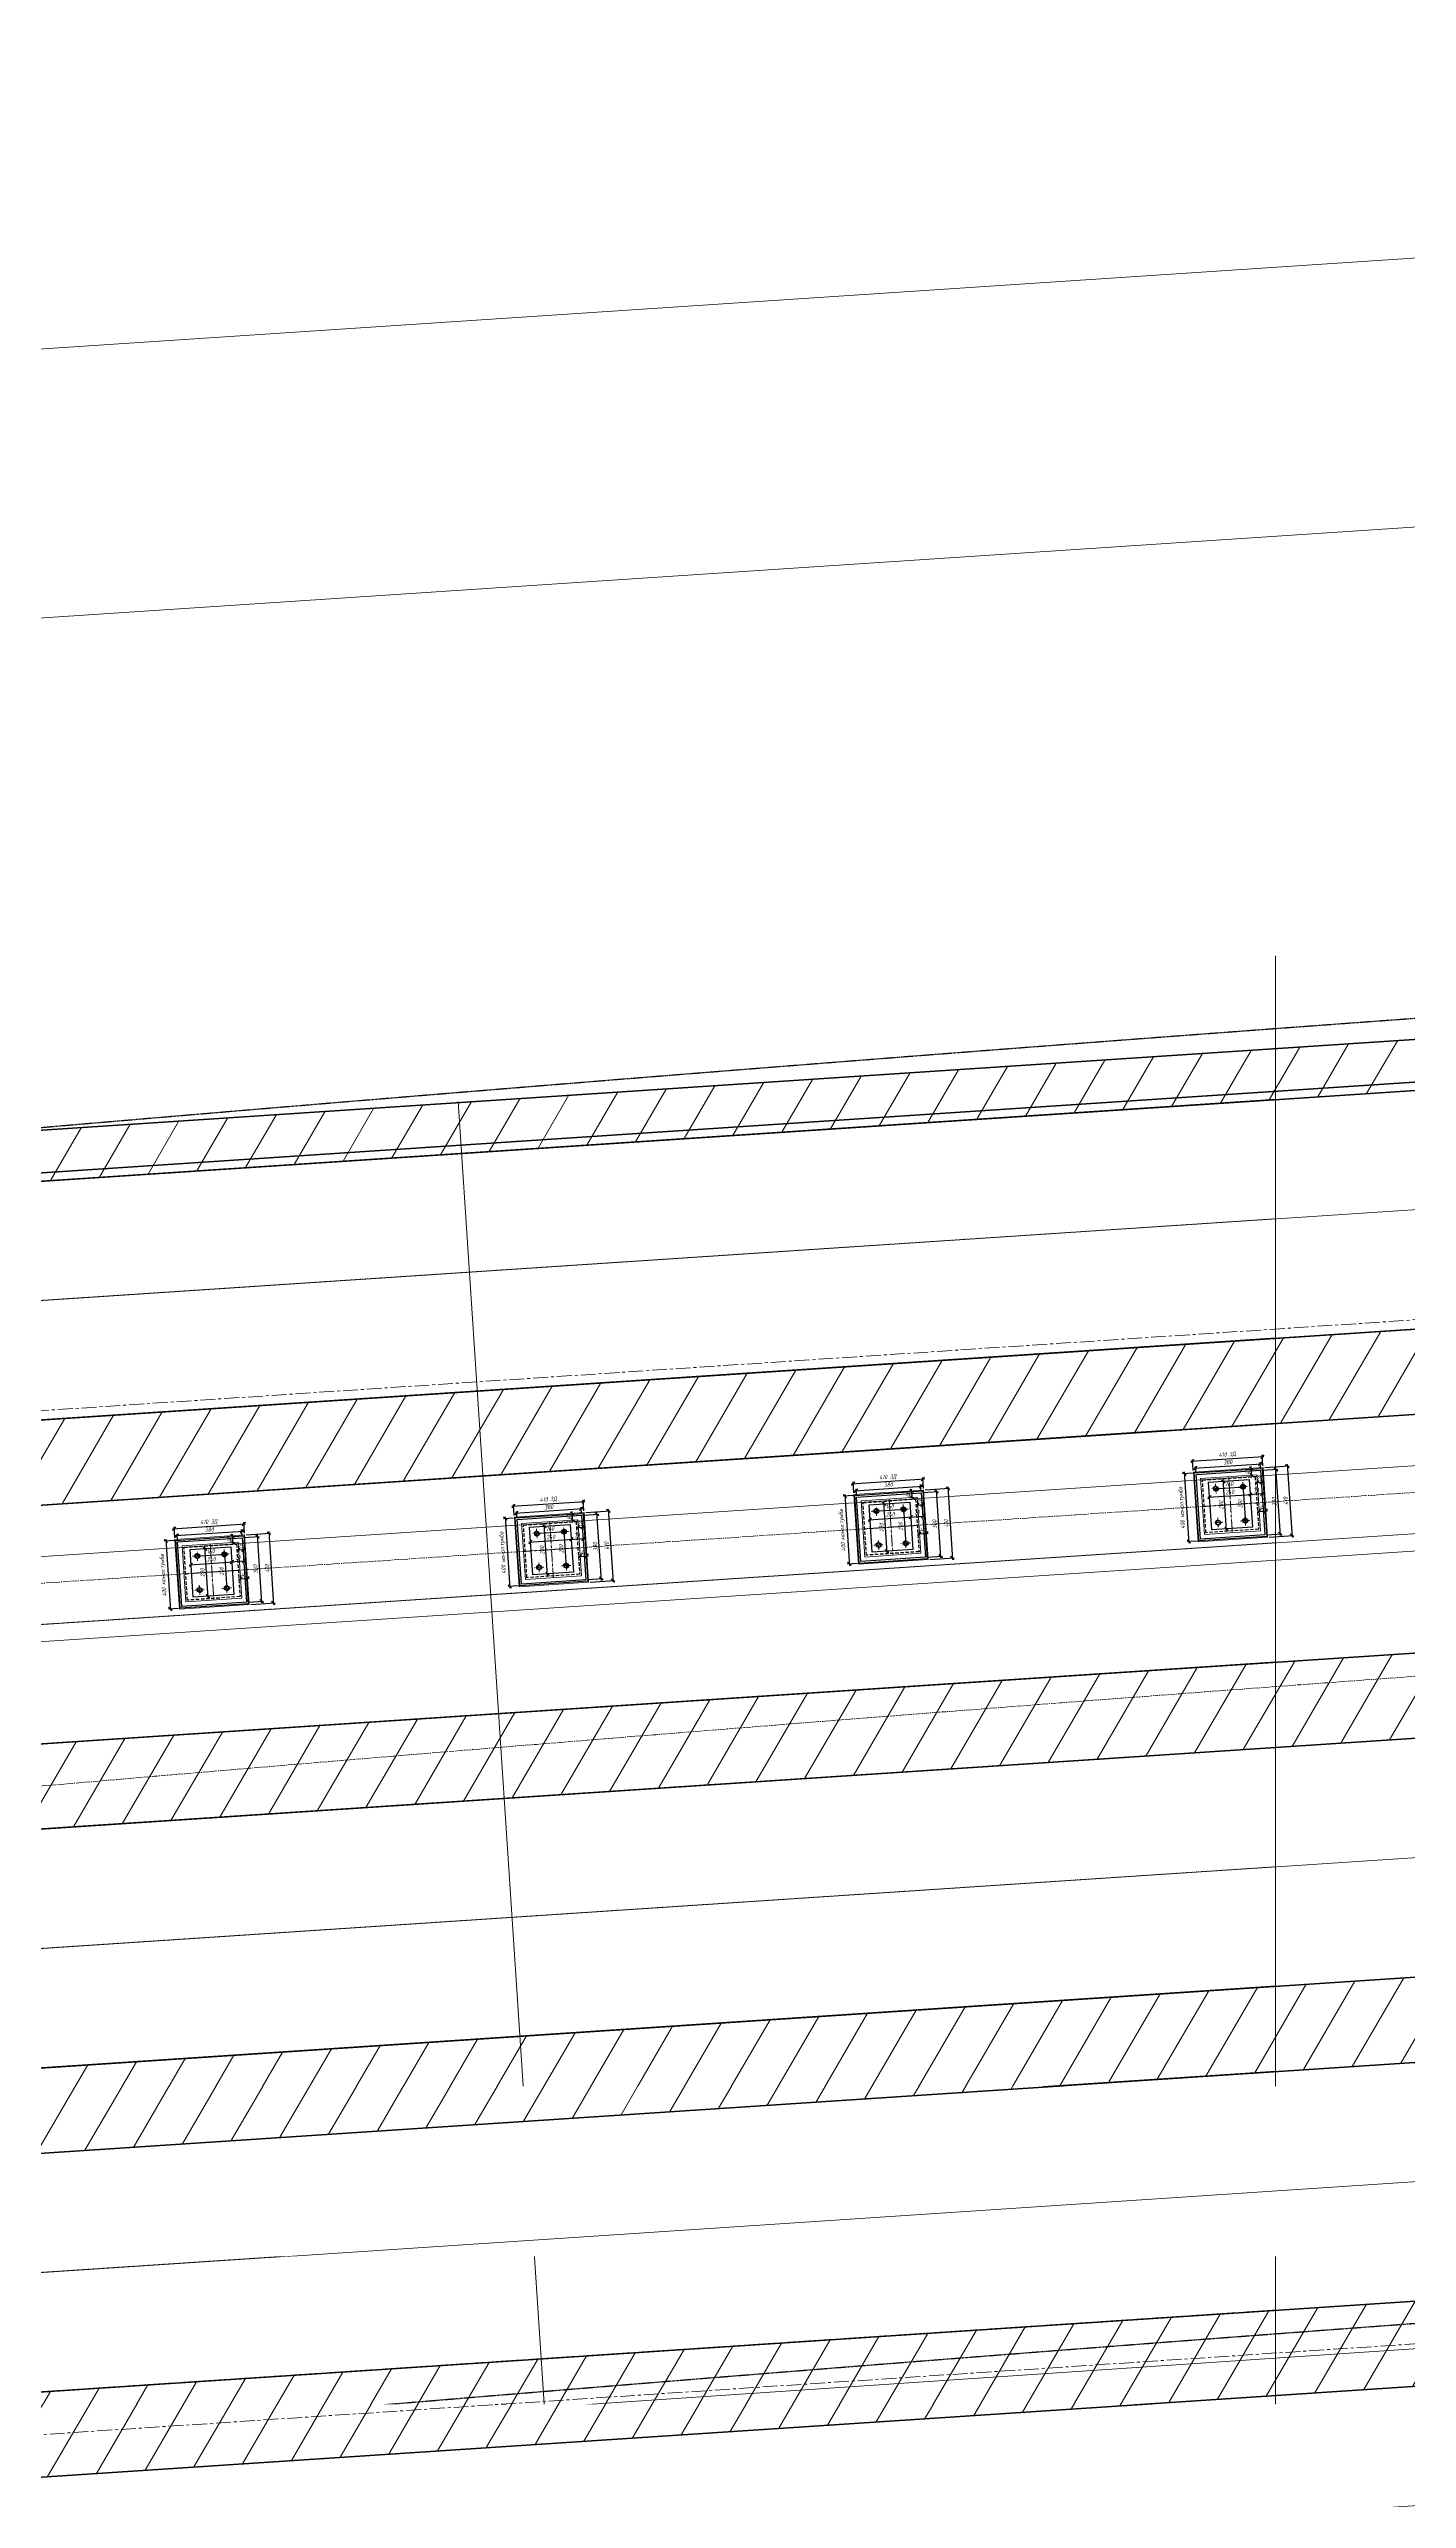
# Model space of a CAD drawing. Header units: millimetres. Extents: x 263685 to 14136308, y -2404013 to 2433772.
# Drawn here: x 7911054 to 7919037, y -578061 to -563662 of the extents above; entities that cross this region are included whole.
import ezdxf
from ezdxf import colors
from ezdxf.entities.mleader import LeaderData, LeaderLine
from ezdxf.math import Vec2, Vec3

# ---------------------------------------------------------------- set-up
doc = ezdxf.new("R2010")
doc.units = ezdxf.units.MM
for name, pattern in [('осевая', [2, 1.25, -0.25, 0.25, -0.25]), ('осеваяX2', [4, 2.5, -0.5, 0.5, -0.5]), ('Штриховая', [3, 2, -1])]:
    doc.linetypes.add(name, pattern=pattern)
doc.layers.add('VPORTS', color=11, linetype='Continuous', lineweight=0, plot=False)
for name, color, linetype, lineweight in [('Выноски', 3, 'Continuous', 15), ('ИС_Med', 7, 'Continuous', 35), ('ИС_Ось', 3, 'осевая', 18), ('ИС_РЗМ', 3, 'Continuous', 18), ('ИС_Тон', 3, 'Continuous', 18), ('ИС_Тонкая', 3, 'Continuous', 18), ('ИС_Штр', 3, 'Continuous', 9), ('МДП_Ось', 1, 'осеваяX2', 30)]:
    doc.layers.add(name, color=color, linetype=linetype, lineweight=lineweight)
doc.styles.add('0', font='isocpeur.ttf', dxfattribs={"width": 0.8, "oblique": 15})
doc.styles.add('ISOCPEUR', font='isocpeur.ttf', dxfattribs={"width": 0.8, "oblique": 15, "height": 2.5})
doc.dimstyles.new('М10', dxfattribs={"dimscale": 10, "dimtxt": 2.5, "dimasz": 2, "dimexe": 1, "dimexo": 1, "dimgap": 1, "dimtad": 1, "dimdec": 0, "dimtxsty": '0', "dimblk1": 'OBLIQUE', "dimblk2": 'OBLIQUE', "dimsah": 1, "dimcen": 2.5, "dimdle": 1, "dimclrd": 256, "dimclre": 256, "dimclrt": 256, "dimaunit": 1, "dimadec": 0, "dimazin": 0, "dimtfac": 0.75, "dimtdec": 0, "dimtmove": 1, "dimatfit": 2, "dimldrblk": 'OBLIQUE', "dimfxl": 1, "dimtolj": 1, "dimtzin": 0, "dimlwd": -1, "dimlwe": -1, "dimarcsym": 0})
doc.dimstyles.new('М200', dxfattribs={"dimscale": 200, "dimtxt": 2.5, "dimasz": 2, "dimexe": 1, "dimexo": 1, "dimgap": 0.8, "dimtad": 1, "dimdec": 0, "dimzin": 0, "dimdsep": 46, "dimtxsty": '0', "dimblk": 'OBLIQUE', "dimcen": 0.09, "dimdle": 1, "dimclrd": 256, "dimclre": 256, "dimclrt": 256, "dimadec": 4, "dimazin": 0, "dimtfac": 1, "dimtdec": 0, "dimtmove": 1, "dimatfit": 2, "dimfxl": 1, "dimtolj": 1, "dimtzin": 0, "dimlwd": -1, "dimarcsym": 0})

# ---------------------------------------------------------------- blocks, each defined once
blk = doc.blocks.new('_None')
blk = doc.blocks.new('болт БО')
at = {"layer": 'ИС_Тон', "linetype": 'осевая'}
for p, q in [((-27.8473755350301, 0.1288116181356145), (27.84737553503055, -0.1288116181353871)), ((-0.1288116180771794, -27.84737553508876), (0.1288116183113743, 27.84737553520426))]:
    blk.add_line(p, q, dxfattribs=at)
at = {"layer": 'ИС_Тон'}
blk.add_lwpolyline([(14.96664636836476, -7.295342044146537), (15.03303712032357, 7.157535470322273), (0.07648264958743312, 16.64982433590194), (-14.96664636713922, 7.295342045052394), (-15.03303711909848, -7.157535469416189), (-0.07648264836325325, -16.64982433522869)], close=True, dxfattribs=at)
blk.add_circle((1.168700691778213e-10, -4.547473508864641e-13), 11, dxfattribs=at)
blk = doc.blocks.new('_OBLIQUE')
at = {"color": 0, "linetype": 'ByBlock', "lineweight": -2}
blk.add_line((0.5000000000000001, 0.4999999999999999), (-0.5000000000000001, -0.4999999999999999), dxfattribs=at)
blk = doc.blocks.new('*D1576')
at = {"layer": 'Defpoints', "transparency": 16777216}
blk.add_line((-134.5914305063052, 114.4579756437452), (45.40856949369481, 114.4579756437452), dxfattribs=at)
at = {"layer": 'Defpoints', "color": 0, "transparency": 16777216}
for p in [(-124.5914305063052, 114.4579756996536), (35.40856949369481, 114.4579756437743), (35.40856949369481, 114.4579756437452)]:
    blk.add_point(p, dxfattribs=at)
at = {"layer": 'Defpoints', "transparency": 16777216, "xscale": 20, "yscale": 20, "zscale": 20, "rotation": 180}
blk.add_blockref('_OBLIQUE', (-124.5914305063052, 114.4579756437452), dxfattribs=at)
at = {"layer": 'Defpoints', "transparency": 16777216, "xscale": 20, "yscale": 20, "zscale": 20}
blk.add_blockref('_OBLIQUE', (35.40856949369481, 114.4579756437452), dxfattribs=at)
at = {"layer": 'Defpoints', "transparency": 16777216, "insert": (-44.59143050630519, 136.9579756437452), "char_height": 25, "attachment_point": 5, "style": '0'}
blk.add_mtext('\\A1;160', dxfattribs=at)
blk = doc.blocks.new('*D1577')
at = {"layer": 'Defpoints', "transparency": 16777216}
blk.add_line((35.40880478221512, 124.5088570149965), (35.40880478221517, -95.49114298541102), dxfattribs=at)
at = {"layer": 'Defpoints', "color": 0, "transparency": 16777216}
for p in [(35.40880476769236, 114.5088570149965), (35.40880478218607, -85.49114298541102), (35.40880478221517, -85.49114298541102)]:
    blk.add_point(p, dxfattribs=at)
at = {"layer": 'Defpoints', "transparency": 16777216, "xscale": 20, "yscale": 20, "zscale": 20}
for p, rotation in [((35.40880478221512, 114.5088570149965), 90), ((35.40880478221517, -85.49114298541102), 270)]:
    blk.add_blockref('_OBLIQUE', p, dxfattribs=dict(at, rotation=rotation))
at = {"layer": 'Defpoints', "transparency": 16777216, "insert": (12.90880478221514, 14.50885701479273), "char_height": 25, "attachment_point": 5, "rotation": 90, "style": '0'}
blk.add_mtext('\\A1;200', dxfattribs=at)
blk = doc.blocks.new('*D1583')
at = {"layer": 'Defpoints', "transparency": 16777216}
blk.add_line((-174.5911951646412, 66.70392627402907), (85.4088048353442, 66.70392627402907), dxfattribs=at)
at = {"layer": 'Defpoints', "color": 0, "transparency": 16777216}
for p in [(-164.5911951646412, 66.70392635787721), (75.4088048353442, 66.70392627402907), (75.4088048353442, 66.70392627402907)]:
    blk.add_point(p, dxfattribs=at)
at = {"layer": 'Defpoints', "transparency": 16777216, "xscale": 20, "yscale": 20, "zscale": 20, "rotation": 180}
blk.add_blockref('_OBLIQUE', (-164.5911951646412, 66.70392627402907), dxfattribs=at)
at = {"layer": 'Defpoints', "transparency": 16777216, "xscale": 20, "yscale": 20, "zscale": 20}
blk.add_blockref('_OBLIQUE', (75.4088048353442, 66.70392627402907), dxfattribs=at)
at = {"layer": 'Defpoints', "transparency": 16777216, "insert": (-44.59119516464852, 89.20392627402907), "char_height": 25, "attachment_point": 5, "style": '0'}
blk.add_mtext('\\A1;240', dxfattribs=at)
blk = doc.blocks.new('*D1584')
at = {"layer": 'Defpoints', "transparency": 16777216}
blk.add_line((-77.35079311188017, -135.4911429460045), (-77.35079311188024, 164.5088570539957), dxfattribs=at)
at = {"layer": 'Defpoints', "color": 0, "transparency": 16777216}
for p in [(-77.35079311186567, 154.5088570539957), (-77.35079311188022, 154.5088570539957), (-77.35079320968364, -125.4911429460045)]:
    blk.add_point(p, dxfattribs=at)
at = {"layer": 'Defpoints', "transparency": 16777216, "xscale": 20, "yscale": 20, "zscale": 20}
for p, rotation in [((-77.35079311188022, 154.5088570539957), 90), ((-77.35079311188017, -125.4911429460045), 270)]:
    blk.add_blockref('_OBLIQUE', p, dxfattribs=dict(at, rotation=rotation))
at = {"layer": 'Defpoints', "transparency": 16777216, "insert": (-99.85079311188018, 14.50885705399563), "char_height": 25, "attachment_point": 5, "rotation": 90, "style": '0'}
blk.add_mtext('\\A1;280', dxfattribs=at)
blk = doc.blocks.new('*D1585')
at = {"layer": 'Defpoints', "transparency": 16777216}
blk.add_line((65.4088048353442, 66.70392624958185), (155.4088048353442, 66.70392624958185), dxfattribs=at)
at = {"layer": 'Defpoints', "color": 0, "transparency": 16777216}
for p in [(75.4088048353442, 66.70392627402907), (145.4088048353442, 66.70392624958185), (145.4088048353442, 66.70392624958185)]:
    blk.add_point(p, dxfattribs=at)
at = {"layer": 'Defpoints', "transparency": 16777216, "xscale": 20, "yscale": 20, "zscale": 20, "rotation": 180}
blk.add_blockref('_OBLIQUE', (75.4088048353442, 66.70392624958185), dxfattribs=at)
at = {"layer": 'Defpoints', "transparency": 16777216, "xscale": 20, "yscale": 20, "zscale": 20}
blk.add_blockref('_OBLIQUE', (145.4088048353442, 66.70392624958185), dxfattribs=at)
at = {"layer": 'Defpoints', "transparency": 16777216, "insert": (110.4088048353442, 89.20392624958185), "char_height": 25, "attachment_point": 5, "style": '0'}
blk.add_mtext('\\A1;70', dxfattribs=at)
blk = doc.blocks.new('*D1586')
at = {"layer": 'Defpoints', "transparency": 16777216}
blk.add_line((110.4088048589474, 134.3160017424671), (155.4088048589474, 134.3160017424671), dxfattribs=at)
at = {"layer": 'Defpoints', "color": 0, "transparency": 16777216}
for p in [(120.4088048589474, 134.3160017511691), (145.4088048589474, 134.3160017424379), (145.4088048589474, 134.3160017424671)]:
    blk.add_point(p, dxfattribs=at)
at = {"layer": 'Defpoints', "transparency": 16777216, "xscale": 20, "yscale": 20, "zscale": 20, "rotation": 180}
blk.add_blockref('_OBLIQUE', (120.4088048589474, 134.3160017424671), dxfattribs=at)
at = {"layer": 'Defpoints', "transparency": 16777216, "xscale": 20, "yscale": 20, "zscale": 20}
blk.add_blockref('_OBLIQUE', (145.4088048589474, 134.3160017424671), dxfattribs=at)
at = {"layer": 'Defpoints', "transparency": 16777216, "insert": (132.9088048589474, 156.8160017468035), "char_height": 25, "attachment_point": 5, "style": '0'}
blk.add_mtext('\\A1;25', dxfattribs=at)
blk = doc.blocks.new('*D1587')
at = {"layer": 'Defpoints', "transparency": 16777216}
blk.add_line((110.4088047996775, -35.37111902015749), (170.408804799692, -35.37111902015749), dxfattribs=at)
at = {"layer": 'Defpoints', "color": 0, "transparency": 16777216}
for p in [(120.4088047996775, -35.37111900618766), (160.408804799692, -35.3711190201866), (160.408804799692, -35.37111902015749)]:
    blk.add_point(p, dxfattribs=at)
at = {"layer": 'Defpoints', "transparency": 16777216, "xscale": 20, "yscale": 20, "zscale": 20, "rotation": 180}
blk.add_blockref('_OBLIQUE', (120.4088047996775, -35.37111902015749), dxfattribs=at)
at = {"layer": 'Defpoints', "transparency": 16777216, "xscale": 20, "yscale": 20, "zscale": 20}
blk.add_blockref('_OBLIQUE', (160.408804799692, -35.37111902015749), dxfattribs=at)
at = {"layer": 'Defpoints', "transparency": 16777216, "insert": (140.4088047996775, -12.87111901320168), "char_height": 25, "attachment_point": 5, "style": '0'}
blk.add_mtext('\\A1;40', dxfattribs=at)
blk = doc.blocks.new('*D1578')
at = {"layer": 'Defpoints', "transparency": 16777216}
for p, q in [((-249.5911951112648, 229.5088571141241), (-249.5911951112648, 294.3531216889387)), ((160.4088048887352, 229.5088569709333), (160.4088048887352, 294.3531216889387)), ((-259.5911951112648, 284.3531216889387), (170.4088048887352, 284.3531216889387))]:
    blk.add_line(p, q, dxfattribs=at)
at = {"layer": 'Defpoints', "color": 0, "transparency": 16777216}
for p in [(-249.5911951112648, 219.5088571141241), (160.4088048887352, 284.3531216889387), (160.4088048887352, 219.5088569709333)]:
    blk.add_point(p, dxfattribs=at)
at = {"layer": 'Defpoints', "transparency": 16777216, "xscale": 20, "yscale": 20, "zscale": 20, "rotation": 180}
blk.add_blockref('_OBLIQUE', (-249.5911951112648, 284.3531216889387), dxfattribs=at)
at = {"layer": 'Defpoints', "transparency": 16777216, "xscale": 20, "yscale": 20, "zscale": 20}
blk.add_blockref('_OBLIQUE', (160.4088048887352, 284.3531216889387), dxfattribs=at)
at = {"layer": 'Defpoints', "transparency": 16777216, "insert": (-44.59119511126482, 308.7281216889387), "char_height": 25, "attachment_point": 5, "style": '0'}
blk.add_mtext('\\A1;410 ЗД', dxfattribs=at)
blk = doc.blocks.new('*D1579')
at = {"layer": 'Defpoints', "transparency": 16777216}
for p, q in [((-244.5911951165181, 242.5192419534433), (155.4088048834819, 242.5192419534433)), ((-234.5911951165181, 214.5088571088854), (-234.5911951165181, 252.5192419534433)), ((145.4088048834819, 214.508856976172), (145.4088048834819, 252.5192419534433))]:
    blk.add_line(p, q, dxfattribs=at)
at = {"layer": 'Defpoints', "color": 0, "transparency": 16777216}
for p in [(-234.5911951165181, 204.5088571088854), (145.4088048834819, 242.5192419534433), (145.4088048834819, 204.508856976172)]:
    blk.add_point(p, dxfattribs=at)
at = {"layer": 'Defpoints', "transparency": 16777216, "xscale": 20, "yscale": 20, "zscale": 20, "rotation": 180}
blk.add_blockref('_OBLIQUE', (-234.5911951165181, 242.5192419534433), dxfattribs=at)
at = {"layer": 'Defpoints', "transparency": 16777216, "xscale": 20, "yscale": 20, "zscale": 20}
blk.add_blockref('_OBLIQUE', (145.4088048834819, 242.5192419534433), dxfattribs=at)
at = {"layer": 'Defpoints', "transparency": 16777216, "insert": (-44.59119511651807, 265.0192419534433), "char_height": 25, "attachment_point": 5, "style": '0'}
blk.add_mtext('\\A1;380', dxfattribs=at)
blk = doc.blocks.new('*D1580')
at = {"layer": 'Defpoints', "transparency": 16777216}
blk.add_line((91.22692856036886, 169.5088569950895), (91.22692856036885, 229.5088569950896), dxfattribs=at)
at = {"layer": 'Defpoints', "color": 0, "transparency": 16777216}
for p in [(91.22692856035431, 219.5088569950896), (91.22692856036886, 219.5088569950896), (91.22692854638447, 179.5088569950895)]:
    blk.add_point(p, dxfattribs=at)
at = {"layer": 'Defpoints', "transparency": 16777216, "xscale": 20, "yscale": 20, "zscale": 20}
for p, rotation in [((91.22692856036886, 219.5088569950896), 90), ((91.22692856036886, 179.5088569950895), 270)]:
    blk.add_blockref('_OBLIQUE', p, dxfattribs=dict(at, rotation=rotation))
at = {"layer": 'Defpoints', "transparency": 16777216, "insert": (68.72692855338391, 199.5088569950312), "char_height": 25, "attachment_point": 5, "rotation": 90, "style": '0'}
blk.add_mtext('\\A1;40', dxfattribs=at)
blk = doc.blocks.new('*D1581')
at = {"layer": 'Defpoints', "transparency": 16777216}
for p, q in [((155.408804883482, 204.5088569761721), (245.8727592602373, 204.5088569761721)), ((235.8727592602374, -185.4911430238281), (235.8727592602373, 214.5088569761721)), ((155.4088047507394, -175.4911430238281), (245.8727592602374, -175.4911430238281))]:
    blk.add_line(p, q, dxfattribs=at)
at = {"layer": 'Defpoints', "color": 0, "transparency": 16777216}
for p in [(145.408804883482, 204.5088569761721), (235.8727592602373, 204.5088569761721), (145.4088047507394, -175.4911430238281)]:
    blk.add_point(p, dxfattribs=at)
at = {"layer": 'Defpoints', "transparency": 16777216, "xscale": 20, "yscale": 20, "zscale": 20}
for p, rotation in [((235.8727592602373, 204.5088569761721), 90), ((235.8727592602374, -175.4911430238281), 270)]:
    blk.add_blockref('_OBLIQUE', p, dxfattribs=dict(at, rotation=rotation))
at = {"layer": 'Defpoints', "transparency": 16777216, "insert": (213.3727592602373, 14.50885697617193), "char_height": 25, "attachment_point": 5, "rotation": 90, "style": '0'}
blk.add_mtext('\\A1;380', dxfattribs=at)
blk = doc.blocks.new('*D1582')
at = {"layer": 'Defpoints', "transparency": 16777216}
for p, q in [((170.4088048887352, 219.5088569709334), (313.6341532355, 219.5088569709334)), ((303.6341532355, 229.5088569709334), (303.6341532355001, -200.4911430290668)), ((170.4088047455007, -190.4911430290668), (313.6341532355001, -190.4911430290668))]:
    blk.add_line(p, q, dxfattribs=at)
at = {"layer": 'Defpoints', "color": 0, "transparency": 16777216}
for p in [(160.4088048887352, 219.5088569709334), (160.4088047455007, -190.4911430290668), (303.6341532355001, -190.4911430290668)]:
    blk.add_point(p, dxfattribs=at)
at = {"layer": 'Defpoints', "transparency": 16777216, "xscale": 20, "yscale": 20, "zscale": 20}
for p, rotation in [((303.6341532355, 219.5088569709334), 90), ((303.6341532355001, -190.4911430290668), 270)]:
    blk.add_blockref('_OBLIQUE', p, dxfattribs=dict(at, rotation=rotation))
at = {"layer": 'Defpoints', "transparency": 16777216, "insert": (281.1341532355, 14.50885697093324), "char_height": 25, "attachment_point": 5, "rotation": 90, "style": '0'}
blk.add_mtext('\\A1;410', dxfattribs=at)
blk = doc.blocks.new('*D1575')
at = {"layer": 'Defpoints', "transparency": 16777216}
for p, q in [((-254.5911951130112, 214.508857112378), (-313.4498259851537, 214.508857112378)), ((-303.4498259851537, 224.508857112378), (-303.4498259851536, -195.4911428876222)), ((-254.5911952527532, -185.4911428876222), (-313.4498259851536, -185.4911428876222))]:
    blk.add_line(p, q, dxfattribs=at)
at = {"layer": 'Defpoints', "color": 0, "transparency": 16777216}
for p in [(-244.5911951130112, 214.508857112378), (-303.4498259851536, -185.4911428876222), (-244.5911952527532, -185.4911428876222)]:
    blk.add_point(p, dxfattribs=at)
at = {"layer": 'Defpoints', "transparency": 16777216, "xscale": 20, "yscale": 20, "zscale": 20}
for p, rotation in [((-303.4498259851537, 214.508857112378), 90), ((-303.4498259851536, -185.4911428876222), 270)]:
    blk.add_blockref('_OBLIQUE', p, dxfattribs=dict(at, rotation=rotation))
at = {"layer": 'Defpoints', "transparency": 16777216, "insert": (-329.6998259851536, 14.50885711237797), "char_height": 25, "attachment_point": 5, "rotation": 90, "style": '0'}
blk.add_mtext('\\A1;400 монол.тумба', dxfattribs=at)
blk = doc.blocks.new('Б33')
at = {"layer": 'ИС_Med'}
blk.add_lwpolyline([(-15.08812343867604, -0.6870502139208838), (15.1118765613065, -0.6870502139209975), (15.1118765613065, 0.7129497860732954), (-15.08812343867604, 0.7129497860734091)], close=True, dxfattribs=at)
at = {"layer": 'ИС_Ось', "linetype": 'осевая', "ltscale": 25}
blk.add_lwpolyline([(-16.48812343867027, 0.01294978609064401), (16.51187656132973, 0.0129497860907577)], dxfattribs=at)
blk = doc.blocks.new('*D1719')
at = {"layer": 'Defpoints', "color": 0, "transparency": 16777216}
for p in [(62495.4124214831, 18248.89675929419), (62842.97031857976, 12992.27166184346), (29914.86611035531, 10815.12901959184)]:
    blk.add_point(p, dxfattribs=at)
at = {"layer": 'ИС_РЗМ', "transparency": 16777216}
for p, q in [((62829.77551466814, 13191.83593006234), (62482.21761757148, 18448.46102751306)), ((29367.74394503978, 16058.55931313095), (62694.97668970197, 18262.09156320582)), ((29901.67130644368, 11014.69328781071), (29554.11340934702, 16271.31838526144))]:
    blk.add_line(p, q, dxfattribs=at)
at = {"layer": 'ИС_РЗМ', "transparency": 16777216, "xscale": 400, "yscale": 400, "zscale": 400}
for p, rotation in [((62495.4124214831, 18248.89675929419), 3.782780406811957), ((29567.30821325865, 16071.75411704257), 183.7827804068119)]:
    blk.add_blockref('_OBLIQUE', p, dxfattribs=dict(at, rotation=rotation))
at = {"layer": 'ИС_РЗМ', "transparency": 16777216, "insert": (46006.62006003657, 17534.50844107876), "char_height": 500, "attachment_point": 5, "rotation": 3.7827804068119577, "style": '0'}
blk.add_mtext('\\A1;33000', dxfattribs=at)
blk = doc.blocks.new('*D1727')
at = {"layer": 'Defpoints', "color": 0, "transparency": 16777216}
for p in [(61202.5210629627, 16582.30099878099), (61420.49761209656, 13285.88535646268), (31286.30750337878, 11293.25230178447)]:
    blk.add_point(p, dxfattribs=at)
at = {"layer": 'ИС_РЗМ', "transparency": 16777216}
for p, q in [((61407.30136670132, 13485.44952936821), (61189.32481756747, 16781.86517168653)), ((30868.76678133939, 14576.47169870754), (61402.08523586823, 16595.49724417622)), ((31273.11125798355, 11492.81647469), (31055.1347088497, 14789.23211700831))]:
    blk.add_line(p, q, dxfattribs=at)
at = {"layer": 'ИС_РЗМ', "transparency": 16777216, "xscale": 400, "yscale": 400, "zscale": 400}
for p, rotation in [((61202.5210629627, 16582.300998781), 3.783194263196068), ((31068.33095424492, 14589.66794410277), 183.783194263196)]:
    blk.add_blockref('_OBLIQUE', p, dxfattribs=dict(at, rotation=rotation))
at = {"layer": 'ИС_РЗМ', "transparency": 16777216, "insert": (46110.68304848776, 15960.16729563975), "char_height": 500, "attachment_point": 5, "rotation": 3.7831942631960813, "style": '0'}
blk.add_mtext('\\A1;30200', dxfattribs=at)
blk = doc.blocks.new('*U1644')
at = {"layer": 'Defpoints'}
for points in [[(-244.5911951130111, 214.5088571123779), (155.4088048869889, 214.5088569726795), (155.4088047472469, -185.4911430273205), (-244.5911952527531, -185.4911428876221)], [(-164.5911951339658, 154.5088570844382), (75.40880486603419, 154.5088570006192), (75.40880476820166, -125.4911429993808), (-164.5911952317983, -125.4911429155618)]]:
    blk.add_lwpolyline(points, close=True, dxfattribs=at)
at = {"layer": 'Defpoints', "color": 1, "ltscale": 250}
blk.add_lwpolyline([(-234.5911951165181, 204.5088571088854), (145.4088048834819, 204.508856976172), (145.4088047507394, -175.491143023828), (-234.5911952492606, -175.4911428911146)], close=True, dxfattribs=at)
at = {"layer": 'Defpoints', "color": 1, "linetype": 'Штриховая', "ltscale": 10}
blk.add_lwpolyline([(-199.5911951287562, 169.5088570966618), (110.4088048712583, 169.5088569883956), (110.408804762963, -140.4911430116044), (-199.591195237037, -140.4911429033382)], close=True, dxfattribs=at)
at = {"layer": 'ИС_Тон'}
for points in [[(-249.5911951112648, 219.5088571141241), (160.4088048887352, 219.5088569709333), (160.4088047455007, -190.4911430290667), (-249.5911952544993, -190.4911428858468)], [(-209.5911951252492, 179.5088571001543), (120.4088048747362, 179.5088569849031), (120.4088047594705, -150.4911430150969), (-209.5911952405149, -150.4911428998457)]]:
    blk.add_lwpolyline(points, close=True, dxfattribs=at)
at = {"layer": 'ИС_Тон', "linetype": 'осевая'}
for points in [[(-44.59119512523466, 179.5088570425287), (-44.59119524052949, -150.4911429574713)], [(-209.5911951828894, 14.50885710018338), (120.4088048171106, 14.5088569849031)]]:
    blk.add_lwpolyline(points, dxfattribs=at)
at = {"layer": 'ИС_Тон'}
for p in [(-124.5911951480666, 114.5088570704684), (35.40880485193338, 114.508857014589), (-124.5911952179304, -85.49114292953163), (35.40880478206964, -85.49114298541099)]:
    blk.add_blockref('болт БО', p, dxfattribs=at)
at = {"layer": 'Defpoints'}
for base, p1, p2, angle, text, picture, middle in [((160.4088048887352, 284.3531216889387), (-249.5911951112648, 219.5088571141241), (160.4088048887352, 219.5088569709333), 359.9999999799897, '<> ЗД', '*D1578', (-44.59119511126482, 308.7281216889387)), ((-303.4498259851536, -185.4911428876222), (-244.5911951130111, 214.5088571123779), (-244.5911952527531, -185.4911428876221), 89.99999997998968, '<> монол.тумба', '*D1575', (-329.6998259851536, 14.50885711237797))]:
    dim = blk.add_linear_dim(base=base, p1=p1, p2=p2, angle=angle, text=text, dimstyle='М10', dxfattribs=at)
    dim.commit()
    dim.dimension.update_dxf_attribs({"geometry": picture, "text_midpoint": middle})
for base, p1, p2, angle, picture, middle in [((145.4088048834819, 242.5192419534433), (-234.5911951165181, 204.5088571088854), (145.4088048834819, 204.508856976172), 359.9999999799897, '*D1579', (-44.59119511651807, 265.0192419534433)), ((35.40856949369481, 114.4579756437452), (-124.5914305063052, 114.4579756996536), (35.40856949369481, 114.4579756437743), 359.9999999799897, '*D1576', (-44.59143050630519, 136.9579756437452)), ((-77.35079311188022, 154.5088570539957), (-77.35079320968362, -125.4911429460044), (-77.35079311186564, 154.5088570539956), 89.99999997998968, '*D1584', (-99.85079311188018, 14.50885705399563)), ((235.8727592602373, 204.5088569761721), (145.4088047507394, -175.491143023828), (145.4088048834819, 204.508856976172), 89.99999997998968, '*D1581', (213.3727592602373, 14.50885697617193)), ((303.6341532355001, -190.4911430290668), (160.4088048887352, 219.5088569709333), (160.4088047455007, -190.4911430290667), 89.99999997998968, '*D1582', (281.1341532355, 14.50885697093324)), ((75.40880483532152, 66.70392627389538), (-164.5911951646412, 66.70392635787721), (75.4088048353442, 66.70392627402907), 359.9999999799897, '*D1583', (-44.59119516464852, 89.20392627402907)), ((35.40880478221517, -85.49114298541102), (35.40880476769235, 114.5088570149965), (35.40880478218605, -85.49114298541099), 89.99999997998968, '*D1577', (12.90880478221514, 14.50885701479273)), ((145.4088048353442, 66.70392624958185), (75.4088048353442, 66.70392627402907), (145.4088048353442, 66.70392624958185), 359.9999999799897, '*D1585', (110.4088048353442, 89.20392624958185))]:
    dim = blk.add_linear_dim(base=base, p1=p1, p2=p2, angle=angle, dimstyle='М10', dxfattribs=at)
    dim.commit()
    dim.dimension.update_dxf_attribs({"geometry": picture, "text_midpoint": middle})
for base, p1, p2, angle, picture, middle, set_off in [((91.22692856035789, 219.5088569950949), (91.22692854637347, 179.5088569950948), (91.22692856034331, 219.5088569950948), 89.99999997998968, '*D1580', (91.22692855337294, 199.5088569950366), (-1.097077984013595e-11, 5.314859663485549e-12)), ((145.4088048589508, 134.3160017425), (120.4088048589508, 134.3160017512021), (145.4088048589508, 134.3160017424709), 359.9999999799897, '*D1586', (132.9088048589508, 134.3160017468365), (3.410605131648481e-12, 3.299760464869905e-11)), ((160.4088047996954, -35.3711190201708), (120.4088047996808, -35.37111900620096), (160.4088047996954, -35.3711190201999), 359.9999999799897, '*D1587', (140.4088047996808, -35.37111901321498), (3.339550858072471e-12, -1.330136001342908e-11))]:
    dim = blk.add_linear_dim(base=base, p1=p1, p2=p2, angle=angle, dimstyle='М10', dxfattribs=at)
    dim.commit()
    dim.dimension.update_dxf_attribs({"geometry": picture, "text_midpoint": middle, "dimtype": 128, "insert": set_off})
blk = doc.blocks.new('*U1643')
at = {"layer": 'ИС_Med', "color": 0, "linetype": 'ByBlock', "lineweight": -2, "transparency": 16777216}
for p in [(2000, 0), (4000, 0), (6000, 0), (8000, 0)]:
    blk.add_blockref('*U1644', p, dxfattribs=at)
blk = doc.blocks.new('План Узловая')
at = {"layer": 'ИС_Штр'}
h = blk.add_hatch(dxfattribs=at)
h.set_pattern_fill('ANSI31', color=256, scale=75, angle=14.81052377493742)
h.set_pattern_definition([(59.81052377493732, (17521.20220884826, 15609.4822923381), (-205.8274345762676, 119.7438215556539), [])])
h.paths.add_polyline_path([(34013.51668488857, 11770.77837489161), (31765.63836569822, 11622.34082499717), (31785.13848816237, 11327.44438358326), (60921.58694187913, 13252.89472723985), (60902.02081135416, 13548.78939562838), (51602.63608666003, 12936.93118764652), (50964.39418023551, 13495.95329513703), (50365.71385665669, 13456.36509373802), (49806.70289396826, 12818.16604631348)])
h = blk.add_hatch(dxfattribs=at)
h.set_pattern_fill('ANSI31', color=256, scale=75, angle=14.81052377493742)
h.set_pattern_definition([(59.81052377493732, (18161.50129914627, 13747.6728769188), (-205.8274345762676, 119.7438215556539), [])])
h.paths.add_polyline_path([(61013.96089759876, 11855.94553264219), (32392.52641241241, 9963.34393220814), (32425.43757846038, 9465.634968164028), (61046.95151109307, 11357.03510028397)])
h = blk.add_hatch(dxfattribs=at)
h.set_pattern_fill('ANSI31', color=256, scale=75, angle=14.81052377493742)
h.set_pattern_definition([(59.81052377493734, (18801.8003894444, 11885.86346149939), (-205.8274345762676, 119.7438215556539), [])])
h.paths.add_polyline_path([(61654.25998789683, 9994.136117222719), (33032.82550271053, 8101.534516788786), (33065.7366687585, 7603.825552744558), (61687.25060139119, 9495.225684864505)])
for p, q in [((33297.92047429085, 4311.982191324234), (43294.17978966236, 4972.988067626953)), ((43294.17978978157, 4471.896120071411), (33845.8458468914, 3847.121986031532))]:
    blk.add_line(p, q)
at = {"layer": 'VPORTS'}
blk.add_line((38490.13220620155, 12076.09987580776), (39400.97731971741, -1698.428127765656), dxfattribs=at)
at = {"layer": 'VPORTS', "ltscale": 0.08, "flags": 128}
blk.add_lwpolyline([(-43.91203558444977, -6.517467856407166), (8198.330320119858, 1133.327123403549), (32167.26320338249, 3939.97166800499), (65088.31049013138, 6163.586026310921), (98152.25189757347, 6524.280557274818), (131189.7035427093, 5061.293722867966), (149180.6928329467, 3427.836194872856), (172751.0587918758, 928.0827041864395), (181593.4482588768, -6.517467796802521)], dxfattribs=at)
at = {"layer": 'ИС_Med'}
for p, q in [((43294.17978978157, 12088.49371814728), (31284.64948558807, 11294.35964763165)), ((31377.02320337296, 9897.410437345505), (43294.17978978157, 10685.43626630306)), ((43294.17978966236, 10184.34431874752), (31924.9485758543, 9432.550232291222)), ((42653.88069927692, 10142.00433468819), (31924.9485758543, 9432.550232291222)), ((32017.32229363918, 8035.601022005081), (43294.17978978157, 8781.286866784096)), ((43294.17978954315, 8280.194919466972), (32565.24766612053, 7570.740817070007)), ((32657.62138390541, 6173.791606664658), (43294.17978954315, 6877.137467384338)), ((43294.17978954315, 6376.045519948006), (33205.54675650597, 5708.931401491165))]:
    blk.add_line(p, q, dxfattribs=at)
at = {"layer": 'ИС_Med', "color": 4, "ltscale": 70}
for points in [[(164249.9851047195, 9378.361564947409), (146737.1632683666, 11229.1734096345), (141436.4759885746, 11690.23788768327), (139643.362799186, 11846.14761003095), (127893.7473204083, 12867.91265607666), (98278.7031883793, 14177.07054692687), (96571.9309739063, 14158.33010130562), (64797.64305768989, 13809.44680646947), (63363.12789939001, 13714.58902830584), (33943.15434313292, 11769.18377471657), (28404.26680271205, 11402.9230471336)], [(164246.7224923679, 9127.77155343676), (146717.3799773988, 10980.32935705327), (127880.9666615647, 12618.45961157372), (98277.15257276682, 13927.1210689341), (96576.72460355522, 13908.45028344804), (64808.76860733383, 13559.63651341503), (63380.57195177174, 13465.19654828566), (33966.56023019768, 11520.18552294042)]]:
    blk.add_lwpolyline(points, dxfattribs=at)
at = {"layer": 'ИС_Med'}
blk.add_lwpolyline([(34186.10324634711, 10081.94477966853), (61512.87132986501, 11888.93614609633)], dxfattribs=at)
at = {"layer": 'ИС_Ось', "ltscale": 0.08}
for p, q in [((29935.63543844223, 10503.62693214417), (43294.17978978157, 11386.96499228477)), ((30575.93452870846, 8641.817516982555), (43294.17978954315, 9482.815592885017)), ((31216.23361897469, 6780.008101224899), (43294.17978966236, 7578.666193246841)), ((31856.53270936012, 4918.198685646057), (43294.17978930473, 5674.516793966293))]:
    blk.add_line(p, q, dxfattribs=at)
at = {"layer": 'ИС_Ось', "color": 2, "ltscale": 70}
for points in [[(174104.5991200464, 8484.928866645969), (149529.5871549466, 11082.09588252449), (130128.1253657142, 12769.36622459895), (98281.30364431615, 14177.181717603), (64799.14123835223, 13809.54587414267), (32399.4591503116, 11667.10643149092), (7342.826656995836, 8785.304755250763)], [(173931.7129789479, 6849.039083617754), (149371.8698393077, 9444.603008795479), (130020.4920928834, 11127.51773473344), (98253.98959370548, 12531.78264908266), (64862.4893262262, 12165.14228050676), (32547.79332327511, 10028.32257018071), (7530.781608725927, 7151.077740384062)]]:
    blk.add_lwpolyline(points, dxfattribs=at)
at = {"layer": 'ИС_Тон'}
for points in [[(32425.51702594053, 9464.433499853476), (32392.52641244623, 9963.34393221169), (61013.96089759882, 11855.94553264166), (61046.95151109307, 11357.03510028357), (32425.51702594053, 9464.43349985336), (32420.75672414887, 9536.422589277907), (32417.37692325248, 9587.534640492464)], [(33065.81611623854, 7602.624084434356), (33032.82550274429, 8101.534516792628), (61654.25998789689, 9994.136117222602), (61687.25060139113, 9495.225684864505), (33065.81611623854, 7602.624084434297), (33061.05581444694, 7674.613173858786), (33057.67601355055, 7725.725225073402)]]:
    blk.add_lwpolyline(points, dxfattribs=at)
at = {"layer": 'ИС_Тонкая'}
blk.add_lwpolyline([(43294.17978978157, -1568.918694913387), (43294.17978966236, 3899.684408009052), (43600.28449869156, 4039.987023293972), (42988.07508087158, 4039.987022995949), (43294.17978978157, 4169.906851887703), (43294.17978978157, 12933.07680261135)], dxfattribs=at)
at = {"layer": 'ИС_Med', "xscale": 1000, "yscale": 1000, "zscale": 1000, "rotation": 3.783194263196299}
for p in [(46388.59317871596, 11577.38902713126), (46388.59317871596, 11577.38902713137), (47028.89226901397, 9715.579611712252)]:
    blk.add_blockref('Б33', p, dxfattribs=at)
at = {"layer": 'ИС_Med', "rotation": 3.784805883734298}
blk.add_blockref('*U1643', (35093.43376393063, 9167.172095864022), dxfattribs=at)
at = {"layer": 'ИС_РЗМ'}
for p1, p2, distance, picture, middle in [((29914.8661103553, 10815.12901959184), (62842.97031857976, 12992.27166184346), 5268.102495869187, '*D1719', (46006.62006003657, 17534.50844107876)), ((31286.30750337878, 11293.25230178447), (61420.49761209654, 13285.88535646268), 3303.6146662244246, '*D1727', (46110.68304848776, 15960.16729563975))]:
    dim = blk.add_aligned_dim(p1=p1, p2=p2, distance=distance, dimstyle='М200', dxfattribs=at)
    dim.commit()
    dim.dimension.update_dxf_attribs({"geometry": picture, "text_midpoint": middle})
at = {"layer": 'Выноски'}
ml = blk.add_multileader_mtext('Standard', dxfattribs=at)
ml.set_content('Металлическое барьерное ограждение', color=256, style='ISOCPEUR')
ml.set_leader_properties(color=256)
ml.set_arrow_properties(name='NONE')
ml.build(insert=Vec2(0, 0))
ml.multileader.update_dxf_attribs({"text_left_attachment_type": 6, "text_right_attachment_type": 6, "dogleg_length": 2, "arrow_head_size": 500, "scale": 200})
ctx = ml.context
ctx.base_point, ctx.scale, ctx.char_height, ctx.arrow_head_size, ctx.landing_gap_size, ctx.plane_origin, ctx.plane_x_axis, ctx.plane_y_axis = Vec3(13315.39981591702, 5389.034737765789), 200, 500, 500, 125, Vec3(8540.733157396317, 14336.94108617306), Vec3(1, 2.842170943040402e-15), Vec3(-2.842170943040402e-15, 1)
ctx.left_attachment, ctx.right_attachment, ctx.text_align_type = 6, 6, 1
notes = []
notes.append((ctx, [(0, (1, 1, 0), (13215.39981591702, 5389.034737765789), (1, 5.684341886080802e-16), 100, [(0, [(12482.19287824631, 6300.03343629837)], 0, [])])]))
ctx.mtext.insert, ctx.mtext.text_direction, ctx.mtext.rotation, ctx.mtext.width, ctx.mtext.alignment, ctx.mtext.flow_direction = Vec3(16327.387114048, 6039.034737825394), Vec3(1, 2.842170943040402e-15), 2.842170943040402e-15, 6221.823149931261, 2, 5
ctx.mtext.has_bg_fill, ctx.mtext.bg_color, ctx.mtext.bg_scale_factor, ctx.mtext.bg_transparency, ctx.mtext.use_window_bg_color = 1, -1023410167, 1.5, 0, 1
ml = blk.add_multileader_mtext('Standard', dxfattribs=at)
ml.set_content('Ось путепровода\\PОсь проезжей части', color=256, style='ISOCPEUR')
ml.set_leader_properties(color=256)
ml.set_arrow_properties(name='NONE')
ml.build(insert=Vec2(0, 0))
ml.multileader.update_dxf_attribs({"text_left_attachment_type": 6, "text_right_attachment_type": 6, "dogleg_length": 2, "arrow_head_size": 500, "scale": 200})
ctx = ml.context
ctx.base_point, ctx.scale, ctx.char_height, ctx.arrow_head_size, ctx.landing_gap_size, ctx.plane_origin, ctx.plane_x_axis, ctx.plane_y_axis = Vec3(13839.92619156837, 3519.031026244164), 200, 500, 500, 125, Vec3(7982.3427734375, 9376.900268435478), Vec3(1, 2.842170943040402e-15), Vec3(-2.842170943040402e-15, 1)
ctx.left_attachment, ctx.right_attachment, ctx.text_align_type = 6, 6, 1
notes.append((ctx, [(0, (1, 1, 0), (13739.92619156837, 3519.031026244164), (1, 5.684341886080802e-16), 100, [(0, [(12905.34992742538, 1676.732035160065)], 0, [])])]))
ctx.mtext.insert, ctx.mtext.text_direction, ctx.mtext.rotation, ctx.mtext.width, ctx.mtext.alignment, ctx.mtext.flow_direction = Vec3(16541.91348958015, 4169.031026721001), Vec3(1, 2.842170943040402e-15), 2.842170943040402e-15, 6401.925370128336, 2, 5
ctx.mtext.has_bg_fill, ctx.mtext.bg_color, ctx.mtext.bg_scale_factor, ctx.mtext.bg_transparency, ctx.mtext.use_window_bg_color = 1, -1023410167, 1.5, 0, 1
for ctx, leaders in notes:
    for number, flags, end, landing, length, lines in leaders:
        leader = LeaderData()
        leader.index, (leader.has_last_leader_line, leader.has_dogleg_vector, leader.attachment_direction) = number, flags
        leader.last_leader_point, leader.dogleg_vector, leader.dogleg_length = Vec3(end), Vec3(landing), length
        for number, points, colour, breaks in lines:
            line = LeaderLine()
            line.index, line.vertices, line.color, line.breaks = number, Vec3.list(points), colors.encode_raw_color(colour), breaks
            leader.lines.append(line)
        ctx.leaders.append(leader)
at = {"layer": 'ИС_Штр'}
h = blk.add_hatch(dxfattribs=at)
h.set_pattern_fill('ANSI31', color=256, scale=75, angle=14.81052377493742)
h.set_pattern_definition([(59.81052377493732, (19442.09947974252, 10024.05404608027), (-205.8274345762676, 119.7438215556539), [])])
h.paths.add_polyline_path([(62294.55907819496, 8132.326701803657), (33673.12459300866, 6239.725101369666), (33706.03575905663, 5742.016137325496), (62327.54969168932, 7633.416269445443)])
h = blk.add_hatch(dxfattribs=at)
h.set_pattern_fill('ANSI31', color=256, scale=75, angle=14.81052377493742)
h.set_pattern_definition([(59.81052377493732, (20082.39857004065, 8162.244630661211), (-205.8274345762676, 119.7438215556539), [])])
h.paths.add_polyline_path([(62934.85816849308, 6270.517286384595), (34313.42368330678, 4377.915685950604), (34346.33484935475, 3880.206721906376), (62967.84878198744, 5771.60685402638)])
at = {"layer": 'ИС_Ось', "color": 6, "ltscale": 25}
blk.add_lwpolyline([(171555.2733744095, 5934.975673662382), (146486.6045495929, 8584.31394850259), (127723.4753012578, 10216.07097017171), (98237.186056184, 11519.53714314057), (96603.15199281904, 11501.5953661137), (64901.46091584879, 11153.50918825902), (63539.38876502629, 11063.44172736257), (34182.77758778178, 9122.226331550512), (11767.37588040758, 6559.854624605272), (6618.952659764327, 5831.793216555263)], dxfattribs=at)
blk.add_lwpolyline([(171938.7137536773, 4820.039046314196), (151544.5615984517, 6972.488849354908, 0.059768530447525), (7720.029646566836, 4924.088648953591)], format="xyb", dxfattribs=at)
at = {"layer": 'ИС_Ось', "color": 6, "ltscale": 70}
blk.add_lwpolyline([(173300.5997404701, 877.2955291591352), (148796.1297296375, 3467.007442386297), (129627.5815741288, 5134.02218358306), (98154.28085576242, 6525.325867037289), (65093.73872907349, 6162.31943565351), (33089.28068415384, 4046.014310504193), (8216.902876287757, 1185.404047815944)], dxfattribs=at)
at = {"layer": 'ИС_Тон', "color": 6, "ltscale": 70}
for points in [[(171498.9306371038, 6098.804484876979), (146501.6572052492, 8740.597462894977), (127733.7478993334, 10372.77018774557), (98239.79292909795, 11676.57523053134), (96601.4282287499, 11658.58590289037), (64895.41492813086, 11310.45226680062), (63529.02971239609, 11220.09960309369), (34168.67450297053, 9278.63663194445), (11747.46516204055, 6715.601037012646), (6566.950308202533, 5983.001408492215)], [(171678.3661062302, 5577.056678460911), (146453.7188114378, 8242.87926419318), (127701.0326188374, 9873.728093561542), (98231.49078606052, 11176.4539331086), (96606.9179232376, 11158.61604054424), (64914.6696660858, 10810.63354533073), (63562.02032586816, 10721.18917082885), (34213.58878580894, 8780.514656167594), (11810.87509314559, 6219.593354186625), (6732.56289279426, 5501.446657100751)]]:
    blk.add_lwpolyline(points, dxfattribs=at)
at = {"layer": 'ИС_Med', "xscale": 1000, "yscale": 1000, "zscale": 1000, "rotation": 3.783194263196299}
for p in [(47669.1913593121, 7853.77019629319), (48309.49044961022, 5991.960780874128), (48949.78953995591, 4130.15136542148)]:
    blk.add_blockref('Б33', p, dxfattribs=at)

msp = doc.modelspace()

# ---------------------------------------------------------------- linework, layer by layer
at = {"layer": 'МДП_Ось', "ltscale": 2, "flags": 128}
for points in [[(7743020.992595687, -593330.2204492757), (7875995.041738242, -574045.6070504603, -0.06236864998936627), (8026972.342351574, -571109.4304036988), (8061759.606124713, -574780.1694094313, -0.0006835939129814829), (8066127.362766737, -575245.0831864031, -0.002050784183666171), (8070537.541818458, -575738.9143342129, -0.003417982021346757), (8074983.556319313, -576286.0585162179, -0.004785192664712867), (8079461.395765371, -576911.853947053, -0.006152421236037466), (8083965.726884553, -577642.1325494951, -0.007519673090427893), (8088489.448947108, -578503.0991005858, -0.008886952884495987), (8093023.240716463, -579521.1606231682, -0.01025426574051438), (8097555.105289772, -580722.6930873792, -0.1601430922746665), (8153134.948824895, -618559.8595920985, -0.01025426574051387), (8155916.350471443, -622338.4808565069, -0.008886952884495774), (8158525.636952834, -626183.3919233608, -0.007519673090428102), (8160985.074264622, -630076.525973689, -0.006152421236038218), (8163315.813701455, -633999.5298304628, -0.004785192664712388), (8165539.632439391, -637936.190375684, -0.003417982021346684), (8167678.608705627, -641872.0755668599, -0.002050784183666186), (8169754.846329005, -645794.1650306806, -0.0006835937965662782), (8171790.238388119, -649690.4788107921), (8184758.34710405, -674570.3202971127, 0.0006835937965661736), (8186775.97906046, -678432.6448135038, 0.002050784183666182), (8188793.496882007, -682243.8104068494, 0.003417982021347047), (8190832.591155495, -685995.9048459451, 0.004785192664713083), (8192912.373744836, -689677.5889339225, 0.006152421236038548), (8195050.799434346, -693276.8982754163, 0.00751967309042816), (8197264.460967481, -696780.9847788508, 0.008886952884496306), (8199568.362145425, -700175.8956863796, 0.01025426574051302), (8201975.664321106, -703446.3966451403, 0.2138723582029345), (8268493.021574076, -739259.4261616273, 0.01025426574051402), (8272545.094665596, -739468.4388355437, 0.008886952884494025), (8276647.583610649, -739522.8925601612, 0.007519673090428092), (8280791.538415405, -739441.9096317345, 0.006152421236037237), (8284973.570544253, -739245.6967650175, 0.004785192664712761), (8289192.088392084, -738955.1790515168, 0.003417982021346697), (8293446.987903847, -738591.9321772363, 0.002050784183666441), (8297739.323941261, -738178.1536178559, 0.0006835938547737822), (8302070.963949747, -737736.6645410234), (8315444.089647659, -736361.3322489178)], [(7744118.950588193, -600901.0188382629), (7877092.999730748, -581616.4054394475, -0.06236864998936653), (8026169.574010785, -578717.1937406478), (8060956.837795081, -582387.9327475576, -0.0006835939129814506), (8065307.261137919, -582850.9975507914, -0.00205078418366611), (8069655.076218408, -583337.8454738357, -0.003417982021346688), (8073997.284802367, -583872.2148878503, -0.004785192664712667), (8078330.110013368, -584477.744016788, -0.006152421236038208), (8082648.610660977, -585177.8942796449, -0.007519673090428114), (8086946.301076824, -585995.8418994837, -0.008886952884495258), (8091214.780204762, -586954.3275510408, -0.0102542657405138), (8095443.375245943, -588075.4542165053, -0.1601430922746658), (8147070.400589593, -623222.8795043117, -0.0102542657405138), (8149663.690246969, -626746.0584357762, -0.008886952884495258), (8152120.284078276, -630365.969424423, -0.007519673090428114), (8154456.833502691, -634064.5797038011, -0.006152421236038208), (8156691.416068209, -637825.7363064205, -0.004785192664712667), (8158843.216732579, -641634.9086241539, -0.003417982021346688), (8160932.252002124, -645478.8984387383, -0.00205078418366611), (8162979.12972612, -649345.5259694468, -0.0006835937965661287), (8165004.836376817, -653223.299149419), (8177974.555806698, -678106.2325745835, 0.0006835937965661287), (8180000.26245943, -681984.0057558079, 0.00205078418366611), (8182047.140182366, -685850.633285951, 0.003417982021346688), (8184136.175451996, -689694.6231004137, 0.004785192664712667), (8186287.976116366, -693503.795418147, 0.006152421236038208), (8188522.558681798, -697264.9520208883, 0.007519673090428114), (8190859.108106214, -700963.5623002665, 0.008886952884495258), (8193315.701937435, -704583.4732890349, 0.0102542657405138), (8195908.991594639, -708106.652220743, 0.2138723582029343), (8267938.749952664, -746889.3201956032, 0.0102542657405138), (8272307.630970686, -747114.752391343, 0.008886952884495258), (8276682.015217912, -747172.8150737833, 0.007519673090428114), (8281056.015060954, -747087.3365069298, 0.006152421236038208), (8285426.097272793, -746882.3006934635, 0.004785192664712667), (8289790.692661519, -746581.7230216657, 0.003417982021346688), (8294149.802126802, -746209.5795941239, 0.00205078418366611), (8298504.602326069, -745789.7795278534, 0.0006835938547737896), (8302857.05248278, -745346.1694407022), (8316226.710225059, -743971.1946019325)]]:
    msp.add_lwpolyline(points, format="xyb", dxfattribs=at)

# ---------------------------------------------------------------- next in the draw order: block references
at = {"layer": 'ИС_Ось', "color": 4, "ltscale": 0.05}
msp.add_blockref('План Узловая', (7874968.788125941, -581924.4700561167), dxfattribs=at)

doc.saveas('drawing.dxf')
